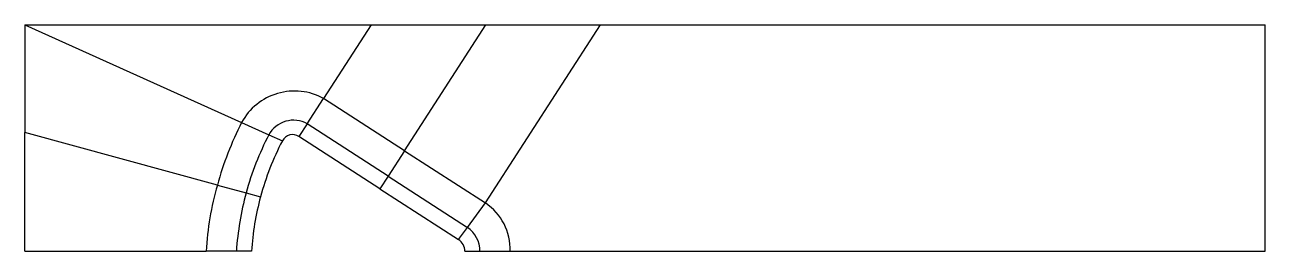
# Model space of a CAD drawing. Header units: inches. Extents: x 0 to 821, y 0 to 150.
import ezdxf

# ---------------------------------------------------------------- set-up
doc = ezdxf.new("R2010")
doc.units = ezdxf.units.IN
doc.header["$MEASUREMENT"] = 0

msp = doc.modelspace()

# ---------------------------------------------------------------- linework, layer by layer
at = {"color": 7, "linetype": 'Continuous'}
for p, q in [((0, 150), (143.56, 85.28)), ((0, 150), (229.41, 150)), ((0, 150), (0, 78.65)), ((229.41, 150), (197.86, 101.21)), ((229.41, 150), (305.38, 150)), ((251.44, 66.57), (305.38, 150)), ((305.01, 31.94), (381.35, 150)), ((305.38, 150), (381.35, 150)), ((381.35, 150), (821.44, 150.01)), ((821.44, 0.01), (821.44, 150.01)), ((187, 84.42), (197.86, 101.21)), ((251.44, 66.57), (197.86, 101.21)), ((143.56, 85.28), (161.6, 77.15)), ((187, 84.42), (181.57, 76.02)), ((240.58, 49.78), (187, 84.42)), ((127.51, 43.83), (0, 78.65)), ((0, 0), (0, 78.65)), ((161.6, 77.15), (170.56, 73.11)), ((235.15, 41.38), (181.57, 76.02)), ((251.44, 66.57), (240.58, 49.78)), ((251.44, 66.57), (305.01, 31.94)), ((240.58, 49.78), (235.15, 41.38)), ((240.58, 49.78), (293.17, 15.77)), ((127.51, 43.83), (146.59, 38.63)), ((235.15, 41.38), (287.26, 7.69)), ((146.59, 38.63), (156.12, 36.06)), ((293.17, 15.77), (305.01, 31.94)), ((287.26, 7.69), (293.17, 15.77)), ((0, 0), (120.12, 0)), ((140.12, 0), (120.12, 0)), ((150.12, 0), (140.12, 0)), ((291.44, 0.01), (301.44, 0.01)), ((301.44, 0.01), (321.44, 0.01)), ((321.44, 0.01), (821.44, 0.01))]:
    msp.add_line(p, q, dxfattribs=at)
for centre, radius, start, end in [((178.68, 66.1), 40.02, 61.34889, 151.34889), ((339.64, -14.48), 220, 153.0349, 164.63119), ((177.94, 68.08), 18.69, 60.96906, 150.96906), ((335.69, -12.9), 196, 152.65058, 164.75765), ((177.39, 69.56), 7.7, 57.11326, 152.5221), ((334.51, -12.16), 184.8, 152.5221, 164.87594), ((315.84, -10.46), 196, 163.91831, 176.94035), ((335.69, -12.9), 196, 164.75765, 176.22747), ((334.51, -12.16), 184.8, 164.87594, 176.22747), ((284.42, 1.15), 37.04, 358.2336, 56.23335), ((281.94, -0.17), 19.51, 0.52296, 54.82174), ((282.29, 0), 9.15, 0.03309, 57.11326)]:
    msp.add_arc(centre, radius, start, end, dxfattribs=at)

doc.saveas('drawing.dxf')
